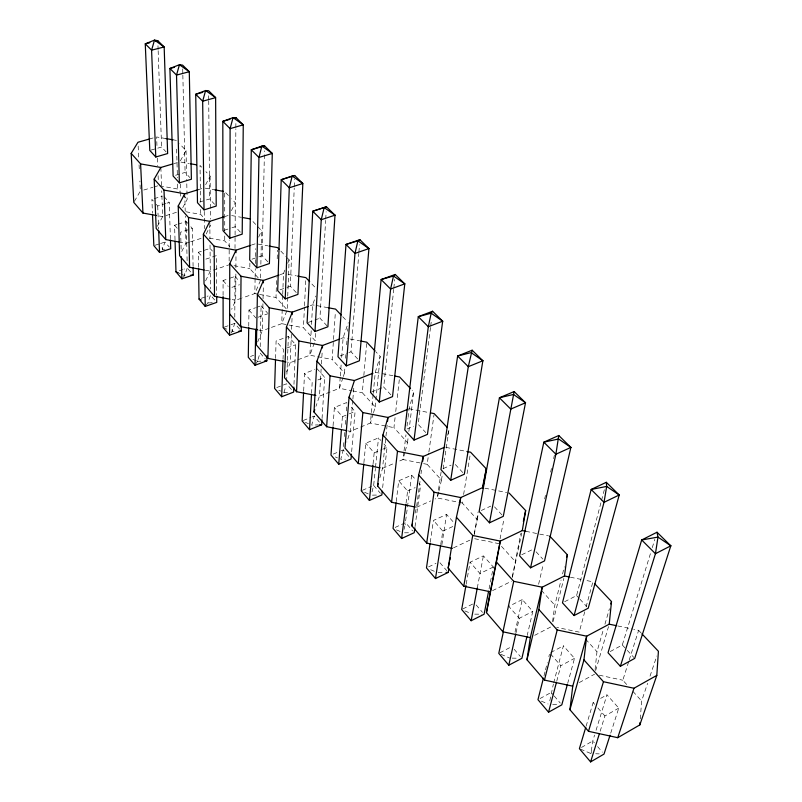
<?xml version="1.0" encoding="UTF-8"?>
<svg xmlns="http://www.w3.org/2000/svg" width="802" height="802" viewBox="0 0 802 802"><rect width="100%" height="100%" fill="white"/><g stroke="black" fill="none" stroke-linecap="round" stroke-linejoin="round"><path stroke-width="0.6" stroke-dasharray="4.01 3.01" d="M229.151 261.061L229.182 248.65M229.182 247.407L229.202 239.968M232.109 329.281L232.099 331.517L230.224 334.264M234.785 317.221L235.016 276.459L229.583 278.304M235.006 248.51L235.076 236.149M235.086 234.916L235.848 128.771M235.858 127.528L235.898 121.333M235.858 273.963L235.698 300.239L231.648 309.331M235.898 267.708L235.978 255.186M248.74 326.224L248.971 310.073L255.577 307.737M258.214 277.853L249.803 268.57L249.893 262.374M255.106 278.585L254.835 293.562L242.455 297.883M255.126 277.342L255.277 268.6M255.367 263.607L255.637 248.64M255.648 364.278L257.442 361.331L257.492 359.085M260.57 277.913L260.75 269.211M260.861 264.229L261.572 230.665L251.307 219.788M260.199 346.725L261.091 305.783L256.68 307.346M267.798 261.813L262.174 255.748L264.459 150.826M262.936 303.727L262.324 330.725L256.871 343.938M263.046 298.825L263.357 285.322M287.697 297.362L287.216 309.863L276.008 297.492L276.63 277.542M277.201 258.825L277.472 250.094M275.547 358.464L276.099 341.01L288.379 336.489L295.717 344.73L293.903 385.842M282.695 295.537L281.723 323.677L270.304 327.817M282.745 294.314L283.467 273.502L284.88 270.094M283.026 359.306L283.387 349.331L276.099 341.01M287.577 392.338L283.948 392.499L284.028 390.243M287.738 296.118L289.121 259.868L286.625 257.221M286.625 381.301L288.379 336.489M296.259 292.57L290.354 286.204L294.224 187.939M294.274 186.696L294.565 179.237M291.377 334.324L290.214 362.664L286.705 371.927M291.577 329.391L292.088 317.071M315.587 333.361L315.176 340.72L303.437 327.767L304.449 306.976M304.509 305.752L305.752 280.068M303.657 390.935L304.539 373.441L314.725 369.532M310.534 342.935L309.873 355.226L290.214 362.664L286.685 361.983M310.595 341.702L311.256 329.411M311.517 324.499L312.569 304.83L315.908 295.998M311.557 393.411L312.189 382.163L304.539 373.441M327.096 325.913L319.938 318.173L325.642 220.37M325.722 219.126L326.153 211.698M321.131 368.96L319.477 396.168L315.948 406.353M321.432 364.018L322.264 350.414M322.053 418.524L324.68 377.311L316.99 368.659M343.306 376.569L344.479 373.05L332.168 359.466L335.416 311.567M333.071 425.762L334.374 407.466L346.995 402.414M340.218 377.201L339.406 388.308L319.477 396.168L317.061 395.697M340.309 375.968L341.311 362.404M341.672 357.471L343.126 337.732L348.319 322.615M344.479 373.05L344.94 366.895M345.602 358.283L345.883 354.594M346.634 344.76L346.915 341.061M347.657 331.226L347.847 328.76M640.287 718.923L641.63 700.988L647.625 683.234M341.562 427.606L342.414 416.629L334.374 407.466M343.807 442.614L343.236 449.932L340.75 459.305L345.321 459.185M344.299 436.529L344.68 431.656M345.261 424.348L345.842 417.03M346.324 410.945L346.905 403.637M357.712 359.005L351.015 351.757L358.815 253.382M358.915 252.139L359.507 244.67M352.77 400.358L350.203 431.346L346.845 442.082M352.88 399.125L353.802 387.967M351.657 451.716L355.075 411.496L350.233 406.053M373.501 412.709L375.216 406.975L362.303 392.719L363.727 376.699M363.837 375.466L366.674 343.416M363.897 462.744L365.732 443.225L378.524 437.872L380.84 440.478M373.13 394.584L370.404 423.035L350.203 431.346L347.847 430.885M373.251 393.351L375.266 372.318L380.178 356.379L375.968 351.918M375.216 406.975L380.178 356.379M373.07 463.837L374.173 452.849L365.732 443.225M372.048 491.917L373.662 485.421L375.406 468.348M375.526 467.135L378.524 437.872M390.925 394.895L383.707 387.105L393.702 289.322M393.832 288.088L394.714 279.417M595.084 669.459L596.979 651.705L603.545 629.019M379.877 477.741L382.514 468.348L385.842 437.321M385.973 436.077L387.165 424.91M382.644 487.656L387.015 447.426L383.927 443.947M405.251 451.085L407.516 442.614L393.942 427.636L395.185 416.519M395.737 411.576L399.326 379.436M396.238 501.561L398.714 480.829L411.677 475.165L415.737 479.736M403.887 452.107L402.995 459.546L398.444 461.501M404.038 450.874L405.972 434.764M407.015 426.093L407.907 418.654M408.058 417.421L409.1 408.749L413.702 391.907L412.128 390.243M407.516 442.614L408.268 436.428M408.87 431.486L413.702 391.907M406.063 503.165L407.606 490.974L398.714 480.829M411.677 475.165L405.09 524.939M430.524 327.406L418.163 424.338L425.762 432.559M430.684 326.163L431.476 319.948M415.095 513.12L416.539 507.305L420.358 478.754M421.02 473.792L421.521 470.062M415.035 526.623L420.609 485.22L418.985 483.385M438.965 490.824L441.481 480.097L427.195 464.338L428.729 453.2M428.9 451.967L433.992 414.834M552.548 621.66L554.824 605.189L561.079 579.966M580.447 749.098L590.934 753.569L592.768 740.958L594.583 735.043M430.233 542.352L433.451 520.448L446.584 514.433L454.433 523.265M441.12 471.937L437.29 497.972L435.105 498.954M441.481 480.097L442.403 473.912M443.135 468.959L449.02 429.341L447.035 437.651M440.749 544.508L442.824 531.135L433.451 520.448M441.852 544.839L446.584 514.433M549.801 700.878L553.37 684.086M474.142 534.924L477.25 519.576L462.203 502.974L462.804 499.345M463.606 494.513L470.203 454.634M512.378 576.498L520.829 533.48M474.293 533.631L478.152 511.866M477.25 519.576L478.323 513.541M466.203 584.046L470.092 562.232L483.405 555.846L493.34 567.024L488.839 590.021M477.27 588.046L483.405 555.846M500.057 538.864L504.097 518.353M512.338 577.58L521.771 532.989M515.044 632.106L522.282 599.575L532.789 611.395L527.205 635.455M544.648 498.974L545.47 495.315M550.623 472.117L551.435 468.458M553.611 458.694L554.423 455.025M516.047 632.738L519.265 618.312L532.789 611.395M538.613 584.267L543.355 563.816M404.038 529.44L404.83 526.062M438.684 492.007L437.29 497.972L462.203 502.974M562.563 573.961L564.347 566.753M553.089 621.57L563.866 578.392M544.007 675.785L545.22 671.003M545.52 669.81L547.335 662.632M548.849 656.668L549.45 654.272M553.681 682.893L563.405 645.831L574.523 658.342L567.676 683.384M564.648 601.711L576.588 595.575L601.239 501.571M601.55 500.368L604.397 489.521M556.738 681.209L560.839 665.71L574.523 658.342M404.93 452.288L402.995 459.546L422.353 463.386M584.758 611.766L579.224 632.116L556.648 627.364M586.051 606.974L592.889 581.831L585.781 580.367M319.427 422.163L314.224 416.088L311.687 425.12L317.923 424.9M604.929 624.247L609.43 608.728M595.625 670.612L608.528 626.552M283.948 392.499L285.883 385.962M373.151 413.862L370.404 423.035L393.942 427.636M586.102 726.201L593.149 702.562L595.274 701.379M596.046 730.311L606.964 694.833L618.763 708.106L610.442 734.041M610.222 651.555L622.302 644.988L650.803 552.408M652.267 547.656L654.823 539.355M590.934 753.569L591.605 751.394M252.871 359.306L257.442 361.331L260.059 352.92L265.342 359.085M600.137 731.284L604.908 715.975L618.763 708.106M626.713 684.517L622.813 680.216L628.838 661.209M629.219 660.026L638.633 630.322L633.73 629.289M239.628 329.091L234.745 323.396L232.099 331.517L235.527 331.316M342.915 377.742L339.406 388.308L351.456 390.634M650.021 676.136L656.808 656.016M182.575 278.023L184.59 275.637L187.287 268.048L183.899 269.171M314.364 342.945L309.873 355.226L332.168 359.466M164.711 249.221L162.295 249.412L165.011 242.064L169.302 247.076M286.765 311.016L281.723 323.677L287.748 324.81M287.707 263.277L289.121 259.868M260.52 280.399L254.835 293.562L258.364 294.214M258.645 237.151L261.572 230.665M205.603 280.87L210.264 271.126L229.151 264.78M231.437 210.655L235.267 202.786L231.477 198.766M206.204 233.973L210.555 225.252M181.713 251.537L185.944 243.277L185.312 216.059M205.643 184.711L210.114 176.129L205.893 171.658M182.706 207.758L187.137 199.417L186.696 179.407M157.372 226.304L162.666 216.61L161.713 190.806M180.34 160.861L186.054 150.636L179.598 143.789M134.385 201.362L140.35 191.066L139.869 181.062M205.883 305.542L207.838 302.986L210.515 295.136L207.076 296.319M581.45 747.474L592.768 740.958L594.372 742.832M600.588 698.402L606.964 694.833M579.295 682.572L594.583 674.191M539.997 698.562L551.174 692.457L553.45 695.113M550.804 652.517L563.405 645.831M499.867 652.798L510.744 647.134M534.643 635.354L551.896 626.372M522.282 599.575L508.799 606.382L519.265 618.312M492.528 590.633L511.576 581.199M462.744 608.969L473.491 603.635M521.731 554.763L533.52 549.029M493.34 567.024L479.987 573.52L470.092 562.232M428.599 566.894L436.017 563.365M453.511 547.856L470.112 540.027M481.26 510.493L490.774 506.092M442.824 531.135L454.904 525.541M395.145 527.435L405.611 522.683L412.649 530.894M416.539 507.305L430.734 500.919M407.606 490.974L415.185 487.616M443.195 468.589L451.105 465.11M362.384 490.323L371.406 486.403M382.514 468.348L393.892 463.456M374.173 452.849L381.662 449.681M382.734 449.23L387.015 447.426M407.005 429.01L413.702 426.203M333.211 454.102L339.898 451.315M341.01 450.854L343.236 449.932L350.253 458.112M342.414 416.629L348.168 414.293M349.321 413.832L355.075 411.496M303.236 420.489L310.925 417.411M312.018 416.97L314.224 416.088M371.607 391.947L383.707 387.105M317.863 379.958L324.68 377.311M276.77 387.546L286.525 383.787L292.048 390.233M340.168 355.918L347.757 353.01M348.84 352.589L351.015 351.757M340.85 338.584L343.126 337.732L349.04 338.845M286.755 348.078L295.717 344.73M250.435 356.489L253.643 355.306M308.259 322.444L319.938 318.173M269.161 328.239L262.324 330.725L258.695 330.033M310.324 305.642L312.569 304.83L328.309 307.757M224.299 327.136L234.745 323.396M258.144 317.221L268.089 313.662M279.998 289.843L285.753 287.818M286.905 287.417L290.354 286.204M241.332 298.274L235.698 300.239L232.169 299.577M231.888 287.357L239.527 284.73M201.342 298.294L205.924 296.71M280.149 274.655L283.467 273.502L287.006 274.154M223.086 295.377L223.056 280.53L228.49 278.675M251.958 259.186L257.642 257.272M258.775 256.891L262.174 255.748M205.833 259.136L216.48 255.607L216.7 295.006M251.357 245.091L255.728 243.648M179.367 270.675L182.766 269.552M198.535 267.056L198.294 252.279L210.084 248.409L212.48 251.106M189.442 242.144L185.944 243.277L180.009 242.194M190.605 241.763L203.407 237.623M224.099 230.304L230.816 228.139M231.938 227.778L235.297 226.685L240.66 232.48M154.966 245.292L159.428 243.858M160.54 243.497L165.011 242.064M224.941 216.52L228.179 215.487M193.092 266.434L192.35 228.46L180.671 232.189L181.122 249.362M175.026 239.948L174.585 225.242L176.911 224.51M178.074 224.139L186.214 221.573L187.748 223.287M199.688 202.034L209.623 198.946L214.565 204.279M176.45 212.319L162.666 216.61L157.733 215.728M156.25 204.34L157.713 206.004L165.773 203.518M166.926 203.167L169.232 202.455L170.415 238.735M197.984 189.753L202.766 188.29M154.174 198.655L162.204 196.199M143.758 190.044L152.821 187.317M153.954 186.976L158.485 185.613M175.508 175.287L185.092 172.42L189.813 177.523M173.884 163.618L177.412 162.585M150.976 150.104L161.603 147.037L166.134 151.929M149.643 138.946L153.132 137.954M181.362 274.204L184.59 275.637L187.066 275.457M212.289 302.685L207.838 302.986L207.818 300.76M257.442 361.331L260.971 361.151M372.419 495.145L378.313 495.034M404.479 532.809L410.564 532.749M438.062 572.428L444.859 572.417M474.724 614.142L481.751 614.202M512.177 658.121L518.252 658.231M552.648 704.587L558.372 704.747M595.686 753.75L599.254 753.89M165.924 138.576L156.621 136.962L157.002 146.946M172.901 139.789L176.39 140.39M180.961 162.094L189.302 163.558M205.182 188.139L214.946 189.874M159.688 185.833L177.733 189.031L180.069 191.618M231.618 215.568L241.071 217.262M185.964 211.768L200.731 214.425L204.801 218.916M258.154 244.089L267.848 245.843M209.312 238.104L224.74 240.911L229.833 246.535M288.179 274.374L296.439 275.888M234.004 265.673L249.803 268.57M205.402 270.224L210.264 271.126M259.547 294.434L276.008 297.492M288.961 325.041L303.437 327.767M350.223 339.066L359.687 340.85M375.266 372.318L393.521 375.807M352.659 390.865L362.303 392.719M409.1 408.749L429.391 412.669M446.012 447.396L465.681 451.255M423.566 463.626L427.195 464.338M484.869 488.177L506.653 492.518M525.861 531.305L548.578 535.896M474.654 538.713L499.105 543.696M570.392 577.209L581.049 579.395M617.801 625.961L632.507 629.039M599.284 675.194L622.813 680.216M541.34 701.118L548.087 704.006M464.879 610.883L471.305 613.66M500.969 654.312L509.751 658.081M430.654 569.711L434.834 571.515M396.449 529.871L400.99 531.836M364.579 492.268L369.02 494.202M305.321 422.323L308.499 423.727M335.326 456.929L337.492 457.882M278.755 390.213L280.83 391.125M223.136 327.547L228.74 330.033M178.134 272.76L180.28 273.723M201.703 167.207L200.029 165.433L200.57 203.397M228.46 195.578L224.71 191.598L224.73 231.046M280.84 251.086L285.793 256.339M311.908 284.018L315.717 288.058M342.715 316.67L347.517 321.762M638.633 630.322L641.089 632.918M455.315 464.498L463.496 473.34M494.493 506.844L502.473 515.465M536.057 551.766L542.824 559.084M576.588 595.575L579.084 598.272M579.916 599.174L586.583 606.382M622.302 644.988L626.442 649.46M627.264 650.352L633.881 657.5M183.207 195.076L187.137 199.417M501.471 546.312L514.984 561.22M541.39 590.362L554.824 605.189M585.64 639.194L596.979 651.705M632.958 691.414L641.63 700.988M164.089 196.68L169.232 202.455M190.816 226.735L192.35 228.46M235.016 276.459L239.477 281.472M261.091 305.783L267.317 312.78M153.332 201.011L151.879 199.347L152.46 213.111M174.585 225.242L177.623 228.72M198.294 252.279L202.264 256.81M223.056 280.53L228.229 286.424M248.971 310.073L255.928 318.013M550.543 653.981L560.839 665.71M593.149 702.562L594.723 704.356M597.851 707.925L604.908 715.975M188.039 268.921L191.768 273.271M212.069 296.951L215.187 300.58M373.662 485.421L380.359 493.23M439.957 562.743L446.744 570.653M476.147 604.949L482.513 612.367M514.152 649.279L520.348 656.497M554.212 695.996L560.287 703.083M597.59 746.582L602.402 752.206M138.155 146.014L138.826 159.778M139.067 164.791L139.378 171.047M157.713 206.004L158.626 229.192M162.215 247.216L162.295 249.412M157.433 158.164L157.723 165.653M158.104 175.638L158.295 180.62M157.974 45.704L158.114 49.463M158.154 50.706L161.603 147.037M160.861 167.468L161.533 185.894M176.63 149.122L177.422 177.803M177.593 184.049L177.733 189.031M180.34 183.939L180.53 191.287M180.56 192.51L180.661 196.179M184.54 273.422L184.59 275.637M186.054 150.636L186.665 178.154M182.706 68.882L182.816 73.874M182.846 75.117L185.092 172.42M186.214 221.573L187.147 261.933M184.781 193.793L185.192 211.116M200.66 209.522L200.731 214.425M204.249 211.347L204.46 228.62M210.114 176.129L210.495 219.116M208.68 95.729L208.71 99.458M208.72 100.701L209.623 198.946M209.823 222.585L209.974 238.765M210.024 244.991L210.455 288.991M224.73 235.978L224.74 240.911"/><path stroke-width="1.2" d="M241.292 326.033L241.252 330.985L229.593 335.186L229.753 263.647L236.009 250.184L250.264 245.452M229.833 238.174L230.104 128.641L233.041 117.623L235.918 117.613L243.257 124.841L242.194 234.144L229.833 238.174L222.986 230.665L222.816 121.353L233.041 117.623L243.257 124.841L230.104 128.641L222.816 121.353L229.963 119.318M235.988 252.69L236.009 250.184L214.154 246.204L203.387 234.154L209.813 221.342L223.868 216.861M257.482 329.812L240.57 326.615L241.041 276.279L229.753 263.647M248.72 327.467L248.289 357.291L255.046 365.271L266.855 360.84L266.986 355.877M255.046 365.271L255.718 329.201M256.871 267.818L258.946 157.453L261.873 146.084L264.57 145.834L272.289 153.433L269.402 263.557L256.871 267.818L249.693 259.948L251.277 149.794L261.873 146.084L272.289 153.433L258.946 157.453L251.277 149.794L264.57 145.834M279.036 275.036L263.467 280.419L257.392 294.575L256.419 345.04L267.888 358.384L285.512 361.762M263.417 282.865L263.467 280.419L241.041 276.279M267.888 358.384L269.251 307.828L257.392 294.575M275.507 359.707L274.595 388.379L281.662 396.729L293.632 392.078L293.853 387.095M281.662 396.729L282.986 360.549M285.231 298.905L289.281 187.778L292.209 176.029L294.705 175.508L302.835 183.498L297.943 294.394L285.231 298.905L277.692 290.645L281.211 179.718L292.209 176.029L302.835 183.498L289.281 187.778L281.211 179.718L294.705 175.508M308.078 306.454L292.289 312.138L286.424 327.046L284.51 377.712L296.539 391.717L315.848 395.466M292.189 314.605L292.289 312.138L269.251 307.828M296.539 391.717L298.875 340.98L286.424 327.046M558.763 435.496L555.896 454.223L530.543 567.816L519.596 555.816L543.836 442.173L558.763 435.496L570.884 447.416L544.518 560.909L530.543 567.816M303.587 392.188L302.133 420.93L309.532 429.671L321.662 424.769L321.973 419.767M309.532 429.671L311.487 394.664M315.006 331.547L321.251 219.718L324.168 207.578L326.444 206.746L334.995 215.177L327.898 326.775L315.006 331.547L307.096 322.875L312.74 211.227L326.444 206.746M346.664 430.654L326.635 426.714L313.993 412.007L316.94 361.191L322.564 345.472L339.717 339.015M322.414 347.938L322.564 345.472L298.875 340.98M616.578 625.71L609.229 624.177L586.663 636.187L572.748 686.171L569.931 709.72L588.488 731.304L617.751 737.7L639.836 724.898L656.808 675.384L658.412 651.284L641.901 633.791M326.635 426.714L330.043 375.847L316.94 361.191M332.99 426.985L330.985 455.035L338.745 464.208L351.035 459.025L351.446 454.153M639.836 724.898L640.016 722.502M338.745 464.208L341.381 430.052M346.314 365.872L354.975 253.422L357.882 240.851L359.897 239.688L368.93 248.58L359.386 360.81L346.314 365.872L337.993 356.74L345.993 244.45L359.897 239.688M372.96 373.231L354.414 380.529L349.06 397.13L344.97 448.047L358.273 463.516L380.088 467.867M358.273 463.516L362.865 412.569L349.06 397.13M363.777 463.967L361.261 490.814L369.401 500.438L381.852 494.964L382.243 491.305M369.401 500.438L372.95 465.05M379.276 402.002L390.604 289.041L393.491 275.998L395.226 274.474L404.769 283.868L392.529 396.629L379.276 402.002L370.514 392.389L381.12 279.557L395.226 274.474M609.229 624.177L611.505 601.56L594.563 583.615M415.346 507.065L391.577 502.263L377.572 485.972L382.925 435.005L387.967 417.461L408.048 409.18M387.567 421.18L387.967 417.461L362.865 412.569M569.931 709.72L583.946 659.896L586.663 636.187L557.2 629.981L538.864 609.47L542.182 587.214L564.468 575.986L569.209 576.969M391.577 502.263L397.491 451.305L382.925 435.005M396.098 502.784L393.05 528.388L401.612 538.503L414.213 532.718L414.875 527.846M401.612 538.503L405.912 504.378M414.022 440.087L428.318 326.725L431.175 313.201L432.579 311.256L442.684 321.201L427.456 434.383L414.022 440.087L404.769 429.952L418.273 316.68L432.579 311.256M452.408 548.378L426.694 543.104L411.917 525.922L418.664 474.984L423.346 456.408L444.779 447.145M422.684 461.381L423.346 456.408L397.491 451.305M564.468 575.986L567.325 554.743L549.771 536.137M426.694 543.104L434.052 492.207L418.664 474.984M430.052 543.566L426.474 567.896L435.486 578.543L448.258 572.417L448.849 568.768M572.748 686.171L544.458 680.086L526.974 659.745L530.333 637.6L542.182 587.214L513.711 581.32L496.438 562.012L500.278 541.089L522.282 530.573L525.861 531.305M435.486 578.543L440.569 545.721M450.694 480.288L468.298 366.674L472.157 350.213L482.864 360.77L464.318 474.223L450.694 480.288L440.93 469.581L457.631 356.018L472.157 350.213M530.333 637.6L502.954 631.806L486.453 612.608L490.283 591.746L463.757 586.222L448.158 568.077L456.438 517.25L460.729 497.561L482.443 487.696L486.283 468.839L470.604 452.218L466.914 451.496M459.536 504.819L460.729 497.561L434.052 492.207M522.282 530.573L525.661 510.573L509.08 493.009M463.757 586.222L472.729 535.475L456.438 517.25M482.844 488.167L486.283 468.839M465.992 585.259L461.671 609.5L471.165 620.718L484.097 614.222L488.598 591.224M471.165 620.718L477.27 588.046M489.481 522.804L514.142 391.556L525.521 402.764L503.275 516.338L489.481 522.804L479.145 511.475L499.415 397.772L514.142 391.556M490.283 591.746L500.278 541.089L472.729 535.475M486.453 612.608L496.438 562.012M523.365 521.43L525.661 510.573M502.954 631.806L513.711 581.32M503.405 631.675L498.784 653.369L508.799 665.209L521.891 658.302L526.924 636.658M448.158 568.077L449.411 562.282M449.912 559.966L450.413 557.651M508.799 665.209L515.776 633.941M526.974 659.745L538.864 609.47M566.733 557.149L567.325 554.743M411.917 525.922L412.499 523.596M543.405 678.171L537.962 699.675L548.548 712.196L561.801 704.848L567.345 684.577M544.458 680.086L557.2 629.981M548.548 712.196L556.428 682.402M574.092 615.555L604.026 502.323L606.663 486.423L606.292 482.293L591.164 489.471L562.473 602.823L574.092 615.555L588.247 608.177L619.214 495.004L606.292 482.293M377.572 485.972L378.233 483.616M610.813 603.946L611.505 601.56M585.741 727.384L579.395 748.657L590.603 761.9L604.016 754.081L610.061 735.213M588.488 731.304L603.455 681.72L583.946 659.896M590.603 761.9L599.405 733.64M620.377 666.292L655.445 553.701L657.991 537.089L657.018 532.227L641.69 539.967L608.026 652.748L620.377 666.292L634.703 658.392L670.813 545.821L657.018 532.227M617.751 737.7L633.971 688.256L656.808 675.384M313.993 412.007L314.775 409.742M204.189 270.003L189.583 267.307L179.588 255.678L178.224 206.004L184.781 193.793L197.984 189.753M178.826 241.973L165.763 239.587L156.19 228.46L154.185 179.107L160.861 167.468L172.701 163.969M156.5 215.507L142.946 213.061L133.784 202.395L131.187 153.372L137.964 142.265L149.643 138.946M198.555 268.289L199.046 299.086L205.232 306.394L216.74 302.394L216.7 296.239M175.057 241.171L175.979 271.808L181.904 278.815L193.252 275.006L193.112 267.657M152.51 214.365L153.844 245.653L159.528 252.369L170.736 248.74L170.455 239.988M204.029 209.893L216.209 206.064L215.628 97.633L208.63 90.746L205.603 90.536L195.718 94.275L197.482 202.716L204.029 209.893L202.665 101.212L205.603 90.536L215.628 97.633L202.665 101.212L195.718 94.275L202.766 92.35M179.367 182.856L191.387 179.227L189.292 71.709L182.615 65.142L179.447 64.721L169.904 68.471L173.112 175.999L179.367 182.856L176.52 75.087L179.447 64.721L189.292 71.709L176.52 75.087L169.904 68.471L174.525 67.258M155.788 157.002L167.638 153.553L164.169 46.967L157.793 40.701L154.505 40.1L145.262 43.849L149.794 150.445L155.788 157.002L151.588 50.165L154.505 40.1L164.169 46.967L151.588 50.165L145.262 43.849L149.824 42.706M233.532 118.295L235.918 117.613M155.518 41.273L157.793 40.701M190.776 275.186L193.252 275.006M238.966 331.116L241.252 330.985M264.5 360.96L266.855 360.84M319.166 424.859L321.662 424.769M445.992 572.417L448.258 572.417M165.924 138.576L172.901 139.789M190.495 163.768L196.45 164.811M131.187 153.372L140.591 163.899L160.861 167.468M214.946 189.874L223.487 191.387M154.185 179.107L164.009 190.104L184.781 193.793M242.254 217.482L250.525 218.956M178.224 206.004L188.51 217.512L209.813 221.342M269.061 246.064L277.552 247.607L279.196 249.342M297.612 276.109L305.873 277.622L309.642 281.622M328.309 307.757L335.577 309.111L341.121 314.985M203.387 234.154L204.039 284.119L214.495 296.279L229.813 299.146M360.87 341.071L366.785 342.183L375.125 351.025M394.734 376.038L399.607 376.97L410.544 388.569M330.043 375.847L354.414 380.529M430.584 412.9L434.163 413.601L447.356 427.586M603.455 681.72L633.971 688.256M175.979 271.808L178.134 272.76M199.046 299.086L201.252 300.058M229.623 313.883L240.57 326.615M229.593 335.186L223.136 327.547L223.086 296.61M140.591 163.899L142.946 213.061M158.666 230.405L159.528 252.369M164.009 190.104L165.763 239.587M181.322 256.73L181.904 278.815M188.51 217.512L189.583 267.307M204.971 285.432L205.232 306.394M214.154 246.204L214.495 296.279M670.813 545.821L655.445 553.701L641.69 539.967L657.991 537.089L670.813 545.821M619.214 495.004L604.026 502.323L591.164 489.471L606.663 486.423L619.214 495.004M570.884 447.416L555.896 454.223L543.836 442.173L558.603 438.985L570.884 447.416M525.521 402.764L510.744 409.09L499.415 397.772L513.511 394.464L525.521 402.764M482.864 360.77L468.298 366.674L457.631 356.018L471.115 352.619L482.864 360.77M442.684 321.201L428.318 326.725L418.273 316.68L431.175 313.201L442.684 321.201M404.769 283.868L390.604 289.041L381.12 279.557L393.491 275.998L404.769 283.868M368.93 248.58L354.975 253.422L345.993 244.45L357.882 240.851L368.93 248.58M334.995 215.177L321.251 219.718L312.74 211.227L324.168 207.578L334.995 215.177"/></g></svg>
